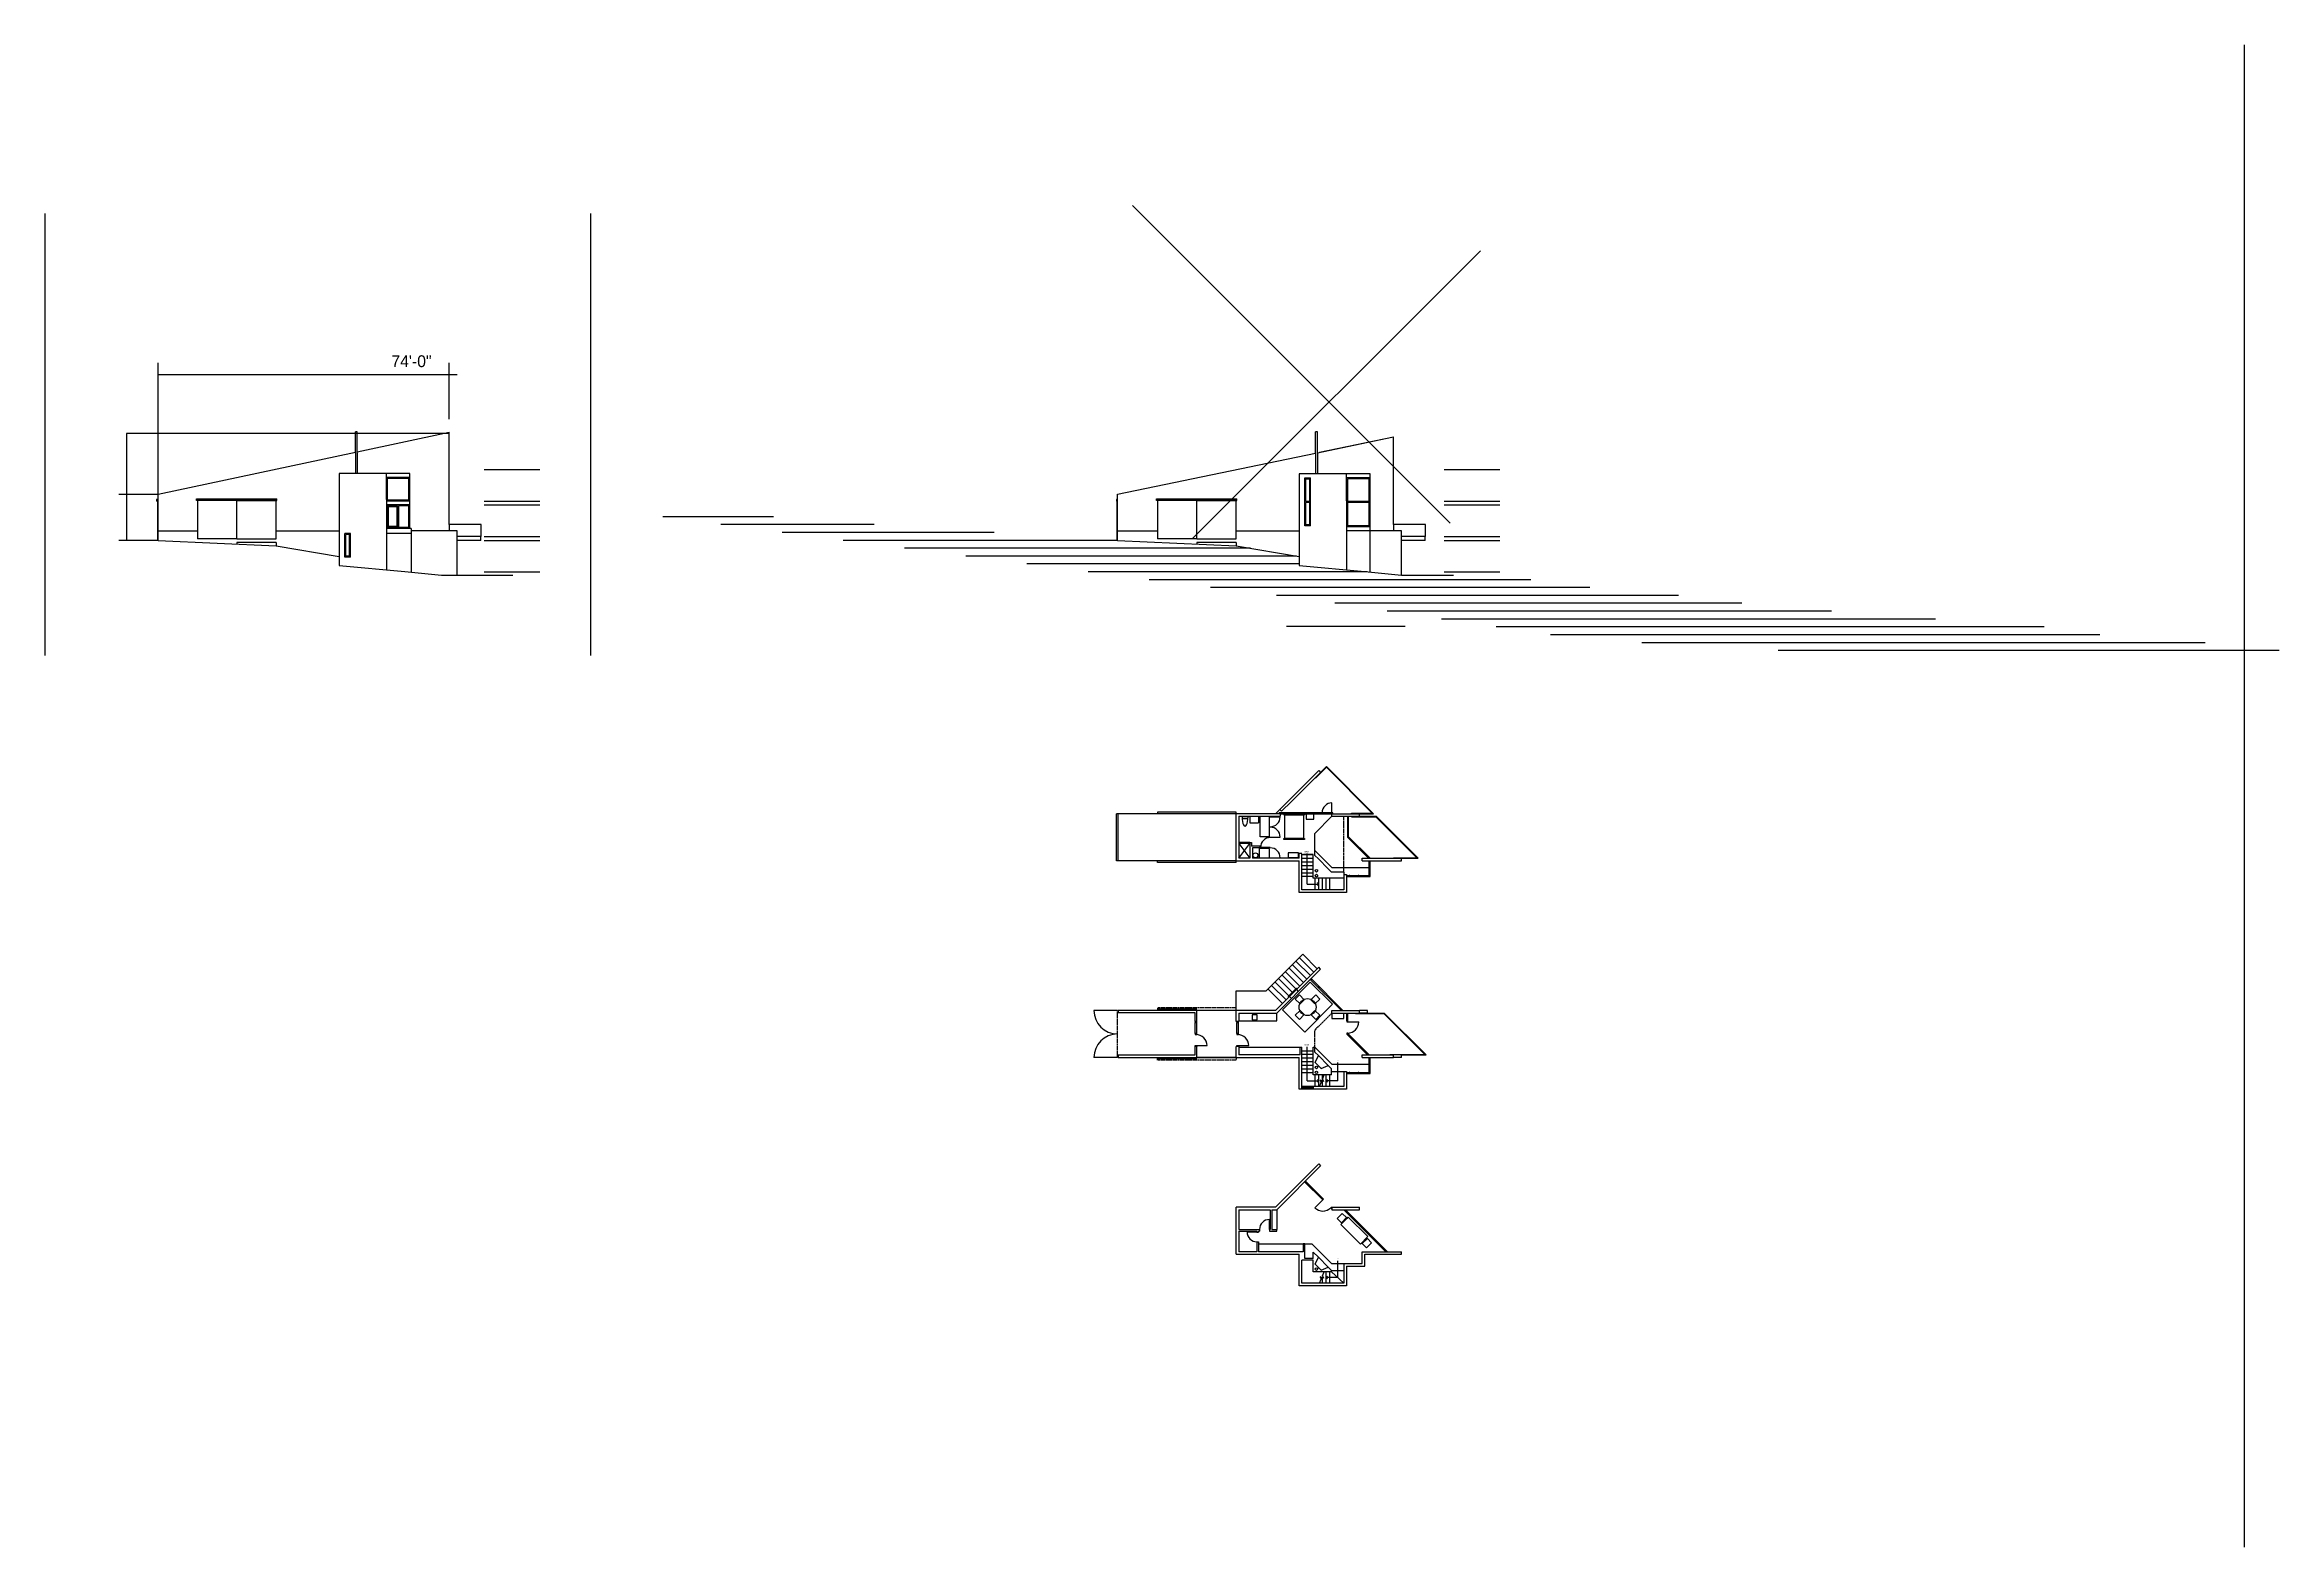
# Model space of a CAD drawing. Header units: inches. Extents: x -22610 to 5972, y 141 to 7454.
# Drawn here: x -14735 to -7920, y 710 to 5293 of the extents above; entities that cross this region are included whole.
import ezdxf

# ---------------------------------------------------------------- set-up
doc = ezdxf.new("R2010")
doc.units = ezdxf.units.IN
doc.header["$LTSCALE"] = 0.5
doc.header["$MEASUREMENT"] = 0
doc.linetypes.add('ACAD_ISO02W100', pattern=[15, 12, -3])
doc.layers.get('0').update_dxf_attribs({"color": 253})
for name, color, linetype in [('A-doors', 254, 'Continuous'), ('A-Elev-North', 7, 'Continuous'), ('A-Elev-South', 7, 'Continuous'), ('A-fixtures', 140, 'Continuous'), ('A-furniture', 33, 'Continuous'), ('A-glazing', 252, 'Continuous'), ('A-millwork', 252, 'Continuous'), ('A-roof', 253, 'Continuous'), ('A-soffit', 251, 'ACAD_ISO02W100'), ('A-stairs', 252, 'Continuous'), ('A-text', 254, 'Continuous'), ('A-walls', 7, 'Continuous'), ('construction', 160, 'Continuous')]:
    doc.layers.add(name, color=color, linetype=linetype)

msp = doc.modelspace()

# ---------------------------------------------------------------- linework, layer by layer
for p, q in [((-11101.5, 2347.7), (-11221.5, 2347.7)), ((-11221.5, 2203.7), (-11101.5, 2203.7)), ((-11101.5, 2203.7), (-11221.5, 2203.7))]:
    msp.add_line(p, q)
at = {"layer": 'A-doors'}
for p, q in [((-10809.5, 2950.7), (-10809.5, 2980.7)), ((-11028.1, 2843.7), (-11028.1, 2848.7)), ((-11463.5, 2347.7), (-11535.5, 2347.7)), ((-11221.5, 2351.7), (-11341.5, 2351.7)), ((-11227, 2314.2), (-11227, 2311.2)), ((-11222, 2314.2), (-11227, 2314.2)), ((-11227, 2277.2), (-11227, 2311.2)), ((-11227, 2311.2), (-11222, 2311.2)), ((-11227, 2277.2), (-11227, 2274.2)), ((-11222, 2277.2), (-11227, 2277.2)), ((-11227, 2274.2), (-11222, 2274.2)), ((-11222, 2311.2), (-11222, 2314.2)), ((-11222, 2277.2), (-11222, 2311.2)), ((-11222, 2274.2), (-11222, 2277.2)), ((-11100, 2314.2), (-11100, 2311.2)), ((-11095, 2314.2), (-11100, 2314.2)), ((-11100, 2311.2), (-11095, 2311.2)), ((-11100, 2277.2), (-11100, 2274.2)), ((-11095, 2277.2), (-11100, 2277.2)), ((-11100, 2274.2), (-11095, 2274.2)), ((-11095, 2311.2), (-11095, 2314.2)), ((-11095, 2274.2), (-11095, 2277.2)), ((-10764.6, 2315.7), (-10764.6, 2312.7)), ((-10761.6, 2315.7), (-10764.6, 2315.7)), ((-10764.6, 2312.7), (-10761.6, 2312.7)), ((-10764.6, 2278.7), (-10764.6, 2275.5)), ((-10761.6, 2278.7), (-10764.6, 2278.7)), ((-10761.6, 2312.7), (-10761.6, 2315.7)), ((-10761.6, 2312.7), (-10727.6, 2312.7)), ((-10761.6, 2276.8), (-10761.6, 2278.7)), ((-11463.5, 2203.7), (-11535.5, 2203.7)), ((-11221.5, 2199.7), (-11341.5, 2199.7)), ((-11227, 2237.2), (-11227, 2240.2)), ((-11227, 2240.2), (-11222, 2240.2)), ((-11222, 2237.2), (-11227, 2237.2)), ((-11224.5, 2240.2), (-11190.5, 2240.2)), ((-11222, 2240.2), (-11222, 2237.2)), ((-11100, 2237.2), (-11100, 2240.2)), ((-11100, 2240.2), (-11095, 2240.2)), ((-11095, 2237.2), (-11100, 2237.2)), ((-11097.5, 2240.2), (-11063.5, 2240.2)), ((-11095, 2240.2), (-11095, 2237.2)), ((-11000.5, 1679.7), (-11000.5, 1709.7)), ((-10837.4, 1769.5), (-10861.5, 1745.5)), ((-11038.5, 1671.7), (-11068.5, 1671.7))]:
    msp.add_line(p, q, dxfattribs=at)
for centre, radius, start, end in [((-10809.5, 2950.7), 30, 90, 180), ((-11463.5, 2347.7), 72, 180, 270), ((-11463.5, 2203.7), 72, 90, 180), ((-11224.5, 2240.2), 34, 0, 90), ((-11097.5, 2240.2), 34, 0, 90), ((-10761.6, 2312.7), 34, 270, 0), ((-11000.5, 1679.7), 30, 90, 180), ((-10837.4, 1769.6), 34, 225, 315), ((-11038.5, 1671.7), 30, 180, 270)]:
    msp.add_arc(centre, radius, start, end, dxfattribs=at)
at = {"layer": 'A-Elev-North'}
for p, q in [((-13781.9, 4051.3), (-13501.4, 4110.9)), ((-14389.4, 3922.2), (-13787.9, 4050))]:
    msp.add_line(p, q, dxfattribs=at)
at = {"layer": 'A-Elev-North', "color": 252}
for p, q in [((-13658.9, 3886.2, 783.1), (-13658.9, 3820.3, 17935.6)), ((-13655.9, 3886.2, 783.1), (-13655.9, 3820.3, 17935.6)), ((-13661.9, 3883.2, 1562.9), (-13661.9, 3823.3, 17155.8))]:
    msp.add_line(p, q, dxfattribs=at)
at = {"layer": 'A-Elev-North', "color": 253}
for p, q in [((-13617.4, 3817.3), (-13617.4, 3802.3)), ((-13617.4, 3802.3), (-13617.4, 3684))]:
    msp.add_line(p, q, dxfattribs=at)
at = {"layer": 'A-Elev-South', "color": 7}
for p, q in [((-8027.6, 5293.3), (-8027.6, 710)), ((-13781.9, 4112.1), (-13787.9, 4112.1)), ((-13787.9, 4047.3), (-13787.9, 4112.1)), ((-13781.9, 4048.6), (-13781.9, 4112.1)), ((-13501.4, 3829.3, -5147.6), (-13501.4, 4110.9, -5147.6)), ((-10860, 4047.3), (-10860, 4112.1)), ((-10854, 4112.1), (-10860, 4112.1)), ((-10854, 4048.6), (-10854, 4112.1)), ((-10854, 4048.6), (-10621.5, 4096.8)), ((-10847.5, 4049.9), (-10621.5, 4096.8)), ((-10621.5, 3829.3, -5147.6), (-10621.5, 4096.8, -5147.6)), ((-11463.5, 3922.2), (-10860, 4047.3)), ((-13404.4, 3829.3, 5147.6), (-13501.4, 3829.3, 5147.6)), ((-13404.4, 3793.3, 5147.6), (-13404.4, 3829.3, 5147.6)), ((-10524.5, 3829.3), (-10621.5, 3829.3)), ((-10524.5, 3793.3), (-10524.5, 3829.3)), ((-14389.4, 3781.2), (-14029.4, 3764.3)), ((-14029.4, 3764.3), (-13837.4, 3731.9, -6843)), ((-13477.4, 3675.3, 5147.6), (-13477.4, 3781.3, 5147.6)), ((-13405.4, 3781.3, 5147.6), (-13477.4, 3781.3, 5147.6)), ((-13405.4, 3781.3, 10295.1), (-13405.4, 3793.3, 5147.6)), ((-11463.5, 3781.3), (-11101.5, 3764.3)), ((-11101.5, 3764.3), (-10909.5, 3731.9, -6843)), ((-10597.5, 3675.3), (-10597.5, 3781.3)), ((-10525.5, 3781.3), (-10597.5, 3781.3)), ((-10525.5, 3781.3, 5147.6), (-10525.5, 3793.3)), ((-13837.4, 3704.9), (-13637.2, 3685.9, -7156.3)), ((-13637.2, 3685.9, -7156.3), (-13525.4, 3675.3)), ((-10909.5, 3704.9), (-10709.3, 3685.9, -7156.3)), ((-10709.3, 3685.9, -7156.3), (-10597.5, 3675.3)), ((-13525.4, 3675.3), (-13415.7, 3675.3)), ((-13415.7, 3675.3), (-13307.2, 3675.3)), ((-10597.5, 3675.3), (-10547.7, 3675.3)), ((-10547.7, 3675.3), (-10439.3, 3675.3)), ((-10586.6, 3518.6), (-10948.2, 3518.6)), ((-10849.8, 2479.4), (-10917.8, 2411.3)), ((-10844.1, 2473.7), (-10849.8, 2479.4))]:
    msp.add_line(p, q, dxfattribs=at)
at = {"layer": 'A-Elev-South'}
for p, q in [((-14735.4, 4777.9), (-14735.4, 3430.5)), ((-13071.1, 4777.9), (-13071.1, 3430.5)), ((-14389.4, 3781.3, 5147.6), (-14389.4, 3921.3, 5147.6)), ((-14149.4, 3903.2), (-14029.4, 3903.2)), ((-14149.4, 3786.3), (-14149.4, 3903.2)), ((-14029.4, 3786.3), (-14029.4, 3903.2)), ((-11463.5, 3786.3), (-11463.5, 3922.2)), ((-11463.5, 3781.3), (-11463.5, 3894.3)), ((-11221.5, 3786.3), (-11221.5, 3903.2)), ((-11221.5, 3903.2), (-11101.5, 3903.2)), ((-11101.5, 3786.3), (-11101.5, 3903.2)), ((-14149.4, 3786.3, -5147.6), (-14029.4, 3786.3, -5147.6)), ((-11221.5, 3786.3, -5147.6), (-11101.5, 3786.3, -5147.6))]:
    msp.add_line(p, q, dxfattribs=at)
at = {"layer": 'A-Elev-South', "color": 253}
for p, q in [((-13787.9, 4047.3), (-13787.9, 3985.3, -55275.7)), ((-13781.9, 4048.6), (-13781.9, 3985.3, -55196.8)), ((-10860, 4047.3), (-10860, 3984.3, -43884.4)), ((-10854, 4048.6), (-10854, 3984.3, -44041.9)), ((-13837.4, 3985.3), (-13837.4, 3704.9)), ((-13693.4, 3985.3), (-13837.4, 3985.3)), ((-13621.4, 3985.3), (-13693.4, 3985.3)), ((-13621.4, 3906.3, -31308.8), (-13621.4, 3985.3)), ((-10765.5, 3984.3), (-10909.5, 3984.3)), ((-10909.5, 3984.3), (-10909.5, 3704.9)), ((-10693.5, 3984.3), (-10765.5, 3984.3)), ((-10693.5, 3902.3), (-10693.5, 3984.3)), ((-14272.4, 3903.2), (-14272.4, 3908.2)), ((-14027.4, 3906.2), (-14272.4, 3906.2)), ((-14269.4, 3903.2), (-14272.4, 3903.2)), ((-14269.4, 3903.2), (-14269.4, 3786.3, -5147.6)), ((-14149.4, 3903.2), (-14269.4, 3903.2)), ((-14029.4, 3903.2), (-14027.4, 3903.2)), ((-14027.4, 3906.2), (-14027.4, 3908.2)), ((-14027.4, 3903.2), (-14027.4, 3906.2)), ((-13621.4, 3901.3), (-13693.4, 3901.3)), ((-13621.4, 3889.3), (-13693.4, 3889.3)), ((-13621.4, 3817.3, -18974), (-13621.4, 3906.3, -31308.8)), ((-11344.5, 3903.2), (-11344.5, 3908.2)), ((-11099.5, 3906.2), (-11344.5, 3906.2)), ((-11341.5, 3903.2), (-11344.5, 3903.2)), ((-11341.5, 3903.2), (-11341.5, 3786.3, -5147.6)), ((-11221.5, 3903.2), (-11341.5, 3903.2)), ((-11101.5, 3903.2), (-11099.5, 3903.2)), ((-11099.5, 3906.2), (-11099.5, 3908.2)), ((-11099.5, 3903.2), (-11099.5, 3906.2)), ((-10693.5, 3684.4), (-10693.5, 3902.3)), ((-13617.4, 3817.3, 18715.4), (-13693.4, 3817.3, 18715.4)), ((-13501.4, 3829.3), (-13501.4, 3810.3, -5147.6)), ((-10621.5, 3829.3, -5147.6), (-10621.5, 3810.3, -10295.1)), ((-14389.4, 3810.3, -5147.6), (-14269.4, 3810.3, -5147.6)), ((-14149.4, 3786.3), (-14269.4, 3786.3, -5147.6)), ((-14029.4, 3775.3), (-14149.4, 3775.3)), ((-14149.4, 3775.3), (-14149.4, 3769.9)), ((-14029.4, 3810.3, -5147.6), (-13837.4, 3810.3, -5147.6)), ((-14029.4, 3775.3), (-14029.4, 3764.3)), ((-13477.4, 3781.3, 5147.6), (-13477.4, 3810.3)), ((-13404.4, 3793.3, 5147.6), (-13477.4, 3793.3, 5147.6)), ((-11463.5, 3810.3, -5147.6), (-11341.5, 3810.3, -5147.6)), ((-11221.5, 3786.3), (-11341.5, 3786.3, -5147.6)), ((-11101.5, 3775.3), (-11221.5, 3775.3)), ((-11221.5, 3775.3), (-11221.5, 3769.9)), ((-11101.5, 3810.3, -5147.6), (-10909.5, 3810.3, -5147.6)), ((-11101.5, 3775.3), (-11101.5, 3764.3)), ((-10597.5, 3781.3), (-10597.5, 3810.3, -5147.6)), ((-10524.5, 3793.3), (-10597.5, 3793.3)), ((-11010.6, 2407.7), (-10898.7, 2519.5)), ((-10919.9, 2413.4), (-10962.4, 2455.8)), ((-10907.2, 2421.9), (-10951.8, 2466.5)), ((-10896.6, 2432.5), (-10941.2, 2477.1)), ((-10886, 2443.1), (-10930.6, 2487.7)), ((-10875.4, 2453.7), (-10919.9, 2498.3)), ((-10864.8, 2464.3), (-10909.3, 2508.9)), ((-10854.2, 2474.9), (-10898.7, 2519.5)), ((-11101.5, 2407.7), (-11010.6, 2407.7)), ((-11101.5, 2347.7), (-11101.5, 2407.7)), ((-10960.3, 2368.9), (-11004.8, 2413.4)), ((-10949.6, 2379.5), (-10994.2, 2424)), ((-10941.2, 2392.2), (-10983.6, 2434.6)), ((-10930.6, 2402.8), (-10973, 2445.2)), ((-10737.5, 2339.7), (-10737.5, 2338.2)), ((-10701.5, 2347.7), (-10725.5, 2347.7)), ((-10701.5, 2339.7), (-10725.5, 2339.7)), ((-10597.5, 2211.7), (-10621.5, 2211.7)), ((-10597.5, 2203.7), (-10621.5, 2203.7))]:
    msp.add_line(p, q, dxfattribs=at)
at = {"layer": 'A-Elev-South', "color": 252}
for p, q in [((-13693.4, 3906.3, -31308.8), (-13693.4, 3985.3)), ((-13621.4, 3973.3), (-13693.4, 3973.3)), ((-13690.4, 3970.3, 59791), (-13690.4, 3904.3, 1186.8)), ((-13624.4, 3970.3, 60978.9), (-13690.4, 3970.3, 60978.9)), ((-13624.4, 3904.3, 1186.8), (-13624.4, 3970.3, 59791)), ((-10892.5, 3825.3), (-10892.5, 3972.3)), ((-10892.5, 3972.3), (-10874.5, 3972.3)), ((-10889.5, 3969.3), (-10877.5, 3969.3)), ((-10889.5, 3900.3), (-10889.5, 3969.3)), ((-10877.5, 3900.3, -1429.9), (-10877.5, 3969.3)), ((-10874.5, 3825.3), (-10874.5, 3972.3)), ((-10765.5, 3902.3), (-10765.5, 3984.3)), ((-10693.5, 3972.3), (-10765.5, 3972.3)), ((-10762.5, 3969.3, 59791), (-10762.5, 3900.3, 32495.6)), ((-10696.5, 3969.3, 60978.9), (-10762.5, 3969.3, 60978.9)), ((-10696.5, 3900.3, 32495.6), (-10696.5, 3969.3, 59791)), ((-14389.4, 3906.3), (-14394.4, 3906.3)), ((-14394.4, 3906.3), (-14394.4, 3901.3)), ((-14391.4, 3901.3), (-14394.4, 3901.3)), ((-14391.4, 3901.3, 5147.6), (-14391.4, 3781.3)), ((-13693.4, 3906.3, -31308.8), (-13693.4, 3691.3)), ((-13624.4, 3904.3, -31308.8), (-13690.4, 3904.3, -31308.8)), ((-13690.4, 3886.2, 30), (-13690.4, 3820.3, -12593.4)), ((-13658.9, 3886.2, -31278.8), (-13690.4, 3886.2, -31278.8)), ((-13624.4, 3886.2, -31278.8), (-13655.9, 3886.2, -31278.8)), ((-13624.4, 3820.3, -12593.4), (-13624.4, 3886.2, 30)), ((-11466.5, 3906.3), (-11466.5, 3901.3)), ((-11463.5, 3906.3), (-11466.5, 3906.3)), ((-11463.5, 3901.3), (-11466.5, 3901.3)), ((-11465.5, 3901.3), (-11465.5, 3781.3, -5147.6)), ((-10877.5, 3900.3), (-10889.5, 3900.3)), ((-10889.5, 3828.3), (-10889.5, 3897.3)), ((-10877.5, 3897.3), (-10889.5, 3897.3)), ((-10877.5, 3828.3, -2922.1), (-10877.5, 3897.3, -1492.1)), ((-10765.5, 3902.3), (-10765.5, 3691.3)), ((-10696.5, 3900.3), (-10762.5, 3900.3)), ((-10696.5, 3897.3), (-10762.5, 3897.3)), ((-10762.5, 3897.3, 31308.8), (-10762.5, 3825.3, 2826.6)), ((-10696.5, 3825.3, 2826.6), (-10696.5, 3897.3, 31308.8)), ((-13658.9, 3820.3, -15442.7), (-13690.4, 3820.3, -15442.7)), ((-13661.9, 3883.2, -31278.8), (-13687.4, 3883.2, -31278.8)), ((-13687.4, 3883.2, -543.9), (-13687.4, 3823.3, -12019.5)), ((-13661.9, 3823.3, -15442.7), (-13687.4, 3823.3, -15442.7)), ((-13624.4, 3820.3, -15442.7), (-13655.9, 3820.3, -15442.7)), ((-10874.5, 3825.3), (-10892.5, 3825.3)), ((-10877.5, 3828.3), (-10889.5, 3828.3)), ((-10693.5, 3822.3), (-10765.5, 3822.3)), ((-10696.5, 3825.3), (-10762.5, 3825.3)), ((-13820.4, 3730.3, 18715.4), (-13820.4, 3802.3)), ((-13802.4, 3802.3, -606.2), (-13820.4, 3802.3, -606.2)), ((-13817.4, 3733.3, 18715.4), (-13817.4, 3799.3, -606.2)), ((-13805.4, 3799.3, -606.2), (-13817.4, 3799.3, -606.2)), ((-13805.4, 3733.3, 15793.3), (-13805.4, 3799.3, -2098.3)), ((-13802.4, 3730.3, 18715.4), (-13802.4, 3802.3)), ((-13617.4, 3802.3), (-13693.4, 3802.3)), ((-13477.4, 3810.3), (-13617.4, 3810.3)), ((-11463.5, 3781.3, -5147.6), (-12299.9, 3781.3, -5147.6)), ((-10597.5, 3810.3), (-10765.5, 3810.3)), ((-13802.4, 3730.3, 18715.4), (-13820.4, 3730.3, 18715.4)), ((-13805.4, 3733.3, 18715.4), (-13817.4, 3733.3, 18715.4)), ((-10202.8, 3661.3, -5147.6), (-11366.8, 3661.3, -5147.6)), ((-8968.6, 3541.3, -5147.6), (-10475.2, 3541.3, -5147.6))]:
    msp.add_line(p, q, dxfattribs=at)
at = {"layer": 'A-Elev-South', "color": 2, "ltscale": 0.1}
for p, q in [((-13395.5, 3997.3, -15442.7), (-13225, 3997.3, -15442.7)), ((-13395.5, 3997.3, -15442.7), (-13225, 3997.3, -15442.7)), ((-13395.5, 3997.3, -15442.7), (-13225, 3997.3, -15442.7)), ((-10467.6, 3997.3, -15442.7), (-10297.1, 3997.3, -15442.7)), ((-10467.6, 3997.3, -15442.7), (-10297.1, 3997.3, -15442.7)), ((-10467.6, 3997.3, -15442.7), (-10297.1, 3997.3, -15442.7)), ((-13395.5, 3901.3, -15442.7), (-13225, 3901.3, -15442.7)), ((-13395.5, 3889.3, -15442.7), (-13225, 3889.3, -15442.7)), ((-10467.6, 3901.3, -15442.7), (-10297.1, 3901.3, -15442.7)), ((-10467.6, 3889.3, -15442.7), (-10297.1, 3889.3, -15442.7)), ((-13395.5, 3793.3, -15442.7), (-13225, 3793.3, -15442.7)), ((-13395.5, 3781.3, -15442.7), (-13225, 3781.3, -15442.7)), ((-10467.6, 3793.3, -15442.7), (-10297.1, 3793.3, -15442.7)), ((-10467.6, 3781.3, -15442.7), (-10297.1, 3781.3, -15442.7)), ((-13395.5, 3685.3, -15442.7), (-13225, 3685.3, -15442.7)), ((-10467.6, 3685.3, -15442.7), (-10297.1, 3685.3, -15442.7))]:
    msp.add_line(p, q, dxfattribs=at)
at = {"layer": 'A-Elev-South', "color": 251}
for p, q in [((-14272.4, 3908.2), (-14027.4, 3908.2)), ((-11344.5, 3908.2), (-11099.5, 3908.2))]:
    msp.add_line(p, q, dxfattribs=at)
at = {"layer": 'A-Elev-South', "color": 126}
for p, q in [((-12512.9, 3853.3, -5147.6), (-12850.5, 3853.3, -5147.6)), ((-12205.9, 3829.3, -5147.6), (-12673.1, 3829.3, -5147.6)), ((-11839.3, 3805.3, -5147.6), (-12486.5, 3805.3, -5147.6)), ((-11057.8, 3757.3, -5147.6), (-12113.2, 3757.3, -5147.6)), ((-10917.8, 3733.3, -5147.6), (-11926.6, 3733.3, -5147.6)), ((-10909.5, 3709.3, -5147.6), (-11740, 3709.3, -5147.6)), ((-10702.3, 3685.3, -5147.6), (-11553.4, 3685.3, -5147.6)), ((-10023.3, 3637.3, -5147.6), (-11180.2, 3637.3, -5147.6)), ((-9752.7, 3613.3, -5147.6), (-10978.7, 3613.3, -5147.6)), ((-9559.5, 3589.3, -5147.6), (-10801, 3589.3, -5147.6)), ((-9286.4, 3565.3, -5147.6), (-10641.2, 3565.3, -5147.6)), ((-8637.8, 3517.3, -5147.6), (-10309.1, 3517.3, -5147.6)), ((-8467.9, 3493.3, -5147.6), (-10143.1, 3493.3, -5147.6)), ((-8146.8, 3469.3, -5147.6), (-9864, 3469.3, -5147.6)), ((-7920.3, 3445.3, -5147.6), (-9448.4, 3445.3, -5147.6))]:
    msp.add_line(p, q, dxfattribs=at)
at = {"layer": 'A-fixtures'}
for p, q in [((-11065.5, 2937.7), (-11083.5, 2937.7)), ((-11065.5, 2937.7), (-11083.5, 2937.7)), ((-11083.3, 2932.7), (-11065.6, 2932.7)), ((-11059.5, 2859.7), (-11093.5, 2859.7)), ((-11093.5, 2811.7), (-11059.5, 2856.7)), ((-11093.5, 2856.7), (-11059.5, 2811.7)), ((-11059.5, 2856.7), (-11093.5, 2856.7)), ((-11083.5, 2856.7), (-11083.5, 2859.7))]:
    msp.add_line(p, q, dxfattribs=at)
msp.add_lwpolyline([(-11000.3, 2813.3), (-11000.3, 2841.3), (-11031.3, 2841.3), (-11031.3, 2813.3), (-11000.3, 2813.3)], dxfattribs=at)
msp.add_circle((-11043, 2820.7), 7.5, dxfattribs=at)
msp.add_ellipse((-11074.5, 2937.7), major_axis=(0, 28), ratio=0.321429, start_param=1.570796, end_param=4.712389, dxfattribs=at)
at = {"layer": 'A-furniture'}
for points in [[(-10893.6, 2946.7), (-10956.6, 2946.7), (-10956.6, 2943.7), (-10893.6, 2943.7), (-10893.6, 2946.7), (-10893.6, 2943.7), (-10896.6, 2943.7), (-10896.6, 2871.7), (-10893.6, 2871.7), (-10893.6, 2871.7), (-10893.6, 2868.7), (-10956.6, 2868.7), (-10956.6, 2871.7), (-10953.6, 2871.7), (-10896.6, 2871.7), (-10953.6, 2871.7), (-10953.6, 2943.7)], [(-10864.6, 2946.4), (-10888.6, 2946.4), (-10888.6, 2931.4), (-10864.6, 2931.4), (-10864.6, 2946.4)], [(-10911.5, 2813.7), (-10911.5, 2828.7), (-10943.5, 2828.7), (-10943.5, 2813.7), (-10911.5, 2813.7)], [(-10906.6, 2367.6), (-10921.4, 2382.4), (-10908.7, 2395.1), (-10893.9, 2380.3), (-10906.6, 2367.6)], [(-10874.1, 2380.3), (-10859.2, 2395.1), (-10846.5, 2382.4), (-10861.3, 2367.6), (-10874.1, 2380.3)], [(-10906.6, 2347.8), (-10921.4, 2332.9), (-10908.7, 2320.2), (-10893.9, 2335), (-10906.6, 2347.8)], [(-10874.1, 2335), (-10859.2, 2320.2), (-10846.5, 2332.9), (-10861.3, 2347.8), (-10874.1, 2335)], [(-10773.5, 2323.2), (-10773.5, 2338.2), (-10809.5, 2338.2), (-10809.5, 2323.2), (-10773.5, 2323.2)], [(-10778, 1728.3), (-10793.5, 1712.7), (-10780.8, 1700), (-10765.2, 1715.5), (-10778, 1728.3), (-10765.2, 1715.5), (-10763.1, 1713.4), (-10759.6, 1717), (-10782.2, 1694.3), (-10722.8, 1634.9), (-10700.2, 1657.6), (-10759.6, 1717), (-10700.2, 1657.6), (-10703.7, 1654), (-10701.6, 1651.9), (-10717.1, 1636.3), (-10704.4, 1623.6), (-10688.9, 1639.2), (-10701.6, 1651.9)]]:
    msp.add_lwpolyline(points, dxfattribs=at)
msp.add_lwpolyline([(-10807.6, 2366.2), (-10875.5, 2434), (-10960.3, 2349.2), (-10892.4, 2281.3)], close=True, dxfattribs=at)
msp.add_circle((-10884, 2357.7), 26, dxfattribs=at)
at = {"layer": 'A-glazing'}
for p, q in [((-10806.5, 2950.7), (-10970.5, 2950.7)), ((-10970.5, 2947.7), (-10970.5, 2950.7)), ((-10967.5, 2947.7), (-10967.5, 2950.7)), ((-10937.5, 2947.7), (-10937.5, 2950.7)), ((-10935.5, 2947.7), (-10935.5, 2950.7)), ((-10905.5, 2947.7), (-10905.5, 2950.7)), ((-10903.5, 2947.7), (-10903.5, 2950.7)), ((-10873.5, 2947.7), (-10873.5, 2950.7)), ((-10871.5, 2947.8), (-10871.5, 2950.8)), ((-10841.5, 2947.7), (-10841.5, 2950.7)), ((-10839.5, 2947.7), (-10839.5, 2950.7)), ((-10809.5, 2947.7), (-10809.5, 2950.7)), ((-10809.5, 2949.7), (-10809.5, 2950.7)), ((-10806.5, 2947.7), (-10806.5, 2950.7)), ((-10761.6, 2878.7), (-10761.6, 2939.7)), ((-10761.6, 2936.7), (-10758.6, 2936.7)), ((-10758.6, 2878.7), (-10758.6, 2939.7)), ((-10761.6, 2878.7), (-10758.6, 2878.7)), ((-10761.6, 2875.5), (-10761.6, 2878.7)), ((-10761.6, 2875.5), (-10697.7, 2811.7)), ((-10759.4, 2873.4), (-10757.3, 2875.5)), ((-10758.6, 2876.8), (-10758.6, 2878.7)), ((-10758.6, 2876.8), (-10693.5, 2811.7)), ((-10866.5, 2822.7), (-10896.5, 2822.7)), ((-10699.1, 2813.1), (-10697, 2815.2)), ((-10696.5, 2758.7), (-10696.5, 2803.7)), ((-10693.5, 2800.7), (-10696.5, 2800.7)), ((-10693.5, 2758.7), (-10693.5, 2803.7)), ((-10765.5, 2758.7), (-10696.5, 2758.7)), ((-10765.5, 2755.7), (-10693.5, 2755.7)), ((-10762.5, 2755.7), (-10762.5, 2758.7)), ((-10755.5, 2758.7), (-10757.5, 2758.7)), ((-10757.5, 2755.7), (-10755.5, 2755.7)), ((-10730.5, 2758.7), (-10728.5, 2758.7)), ((-10730.5, 2758.7), (-10730.5, 2755.7)), ((-10727.5, 2758.7), (-10729.5, 2758.7)), ((-10728.5, 2755.7), (-10728.5, 2758.7)), ((-10693.5, 2774.7), (-10696.5, 2774.7)), ((-10693.5, 2772.7), (-10696.5, 2772.7)), ((-10696.5, 2758.7), (-10696.5, 2755.7)), ((-10693.5, 2758.7), (-10696.5, 2758.7)), ((-10693.5, 2755.7), (-10693.5, 2758.7)), ((-10941.2, 2392.2), (-10939, 2390.1)), ((-10917.8, 2411.3), (-10939, 2390.1)), ((-10912.2, 2405.6), (-10933.4, 2384.4)), ((-10922.8, 2416.2), (-10920.7, 2414.1)), ((-10920, 2413.4), (-10917.8, 2411.3)), ((-10875.5, 2442.3), (-10780.8, 2347.7)), ((-10871.9, 2443), (-10874.1, 2440.9)), ((-10873.4, 2444.5), (-10776.6, 2347.7)), ((-10849.6, 2420.7), (-10851.7, 2418.6)), ((-10847.5, 2418.6), (-10849.6, 2416.5)), ((-10764.6, 2315.7), (-10764.6, 2339.7)), ((-10761.6, 2315.7), (-10761.6, 2338.2)), ((-11100, 2277.2), (-11100, 2311.2)), ((-11095, 2277.2), (-11095, 2311.2)), ((-10764.6, 2275.5), (-10700.7, 2211.7)), ((-10762.4, 2273.4), (-10760.3, 2275.5)), ((-10761.6, 2276.8), (-10696.5, 2211.7)), ((-10700.7, 2211.7), (-10698.6, 2213.8)), ((-10696.5, 2158.7), (-10696.5, 2203.7)), ((-10693.5, 2200.7), (-10696.5, 2200.7)), ((-10693.5, 2158.7), (-10693.5, 2203.7)), ((-10901.5, 2113.2), (-10865.5, 2113.2)), ((-10899.5, 2113.2), (-10899.5, 2110.2)), ((-10867.5, 2113.2), (-10867.5, 2110.2)), ((-10765.5, 2158.7), (-10696.5, 2158.7)), ((-10765.5, 2155.7), (-10693.5, 2155.7)), ((-10762.5, 2155.7), (-10762.5, 2158.7)), ((-10755.5, 2158.7), (-10757.5, 2158.7)), ((-10757.5, 2155.7), (-10755.5, 2155.7)), ((-10730.5, 2158.7), (-10730.5, 2155.7)), ((-10730.5, 2158.7), (-10728.5, 2158.7)), ((-10727.5, 2158.7), (-10729.5, 2158.7)), ((-10728.5, 2155.7), (-10728.5, 2158.7)), ((-10693.5, 2174.7), (-10696.5, 2174.7)), ((-10693.5, 2172.7), (-10696.5, 2172.7)), ((-10696.5, 2158.7), (-10696.5, 2155.7)), ((-10693.5, 2158.7), (-10696.5, 2158.7)), ((-10693.5, 2155.7), (-10693.5, 2158.7)), ((-10901.5, 2110.2), (-10865.5, 2110.2)), ((-10892.9, 1825), (-10890.7, 1827.1)), ((-10837.5, 1769.5), (-10892.9, 1824.9)), ((-10891.4, 1823.5), (-10889.3, 1825.7)), ((-10836.7, 1773), (-10890.7, 1827.1)), ((-10889.3, 1825.7), (-10890.7, 1827.1)), ((-10865.9, 1797.9), (-10863.7, 1800.1)), ((-10864.5, 1796.5), (-10862.3, 1798.7)), ((-10838.8, 1771), (-10836.7, 1773.1)), ((-10835.3, 1771.7), (-10836.7, 1773.1)), ((-10837.4, 1769.6), (-10835.3, 1771.7)), ((-10813.3, 1745.5), (-10811.2, 1747.7)), ((-10813.3, 1745.5), (-10809.5, 1741.7)), ((-10811.9, 1744.1), (-10809.8, 1746.3)), ((-10811.2, 1747.7), (-10809.5, 1747.7)), ((-10809.8, 1746.3), (-10811.2, 1747.7)), ((-10772.8, 1739.7), (-10644.8, 1611.7)), ((-10767.1, 1738.3), (-10769.3, 1736.1)), ((-10768.6, 1739.7), (-10640.6, 1611.7)), ((-10646.2, 1613.1), (-10644.1, 1615.2))]:
    msp.add_line(p, q, dxfattribs=at)
at = {"layer": 'A-glazing', "color": 253}
for p, q in [((-10917.8, 2415.5), (-10943.3, 2390.1)), ((-10943.3, 2390.1), (-10941.2, 2388)), ((-10917.8, 2415.5), (-10915.7, 2413.4))]:
    msp.add_line(p, q, dxfattribs=at)
at = {"layer": 'A-millwork'}
for p, q in [((-10860, 3055.7), (-10826.4, 3089.2)), ((-10826.4, 3089.2), (-10686.4, 2949.2)), ((-10860, 3055.7), (-10861.1, 3056.7)), ((-11059.5, 2939.7), (-11059.5, 2919.7)), ((-11033.1, 2939.7), (-11033.1, 2919.7)), ((-11028.8, 2876.7), (-11028.8, 2939.7)), ((-11000.8, 2939.7), (-11000.8, 2876.7)), ((-10997.5, 2937.9), (-10967.5, 2937.9)), ((-10967.5, 2947.7), (-10809.5, 2947.7)), ((-10758.6, 2939.7), (-10758.6, 2938.2)), ((-10749.5, 2947.7), (-10749.5, 2949.2)), ((-10749.5, 2949.2), (-10686.4, 2949.2)), ((-10749.5, 2938.2), (-10749.5, 2939.7)), ((-10725.5, 2939.7), (-10674.7, 2939.7)), ((-10674.7, 2939.7), (-10546.7, 2811.7)), ((-11059.5, 2919.7), (-11033.1, 2919.7)), ((-11002.3, 2876.7), (-11028.8, 2876.7)), ((-11002.3, 2876.7), (-11000.8, 2876.7)), ((-10997.5, 2876.4), (-10967.5, 2876.4)), ((-10997.5, 2844.9), (-11027.5, 2844.9)), ((-10997.5, 2813.4), (-10967.5, 2813.4)), ((-10621.5, 2811.7), (-10621.5, 2813.2)), ((-10597.5, 2811.7), (-10546.7, 2811.7)), ((-11038.1, 2333.7), (-11053.1, 2333.7)), ((-11053.1, 2333.7), (-11053.1, 2318.7)), ((-11053.1, 2318.7), (-11038.1, 2318.7)), ((-11038.1, 2318.7), (-11038.1, 2333.7)), ((-10978.1, 2315.7), (-10978.1, 2339.7)), ((-10761.5, 2338.2), (-10761.5, 2339.7)), ((-10761.5, 2338.2), (-10761.5, 2339.7)), ((-10737.5, 2338.2), (-10651.4, 2338.2)), ((-10725.5, 2339.7), (-10650.7, 2339.7)), ((-10651.4, 2338.2), (-10526.4, 2213.2)), ((-10650.7, 2339.7), (-10522.7, 2211.7)), ((-11093.5, 2315.7), (-10978.1, 2315.7)), ((-11093.5, 2235.7), (-10906.5, 2235.7)), ((-10633.5, 2211.7), (-10633.5, 2213.2)), ((-10633.5, 2213.2), (-10526.4, 2213.2)), ((-10597.5, 2211.7), (-10522.7, 2211.7)), ((-10978.1, 1739.7), (-10978.1, 1679.7)), ((-11033.5, 1635.7), (-10897, 1635.7))]:
    msp.add_line(p, q, dxfattribs=at)
at = {"layer": 'A-millwork', "color": 254}
for p, q in [((-10844.1, 3073.7), (-10826.4, 3091.4)), ((-10826.4, 3091.4), (-10682.7, 2947.7))]:
    msp.add_line(p, q, dxfattribs=at)
at = {"layer": 'A-millwork', "color": 251}
for p, q in [((-10749.5, 2938.2), (-10675.4, 2938.2)), ((-10675.4, 2938.2), (-10550.4, 2813.2)), ((-10621.5, 2813.2), (-10550.4, 2813.2))]:
    msp.add_line(p, q, dxfattribs=at)
at = {"layer": 'A-millwork', "color": 253}
msp.add_line((-10725.5, 2947.7), (-10682.7, 2947.7), dxfattribs=at)
at = {"layer": 'A-millwork'}
for centre, start, end in [((-10997.5, 2937.9), 270, 0), ((-10997.5, 2844.9), 90, 180), ((-10997.5, 2876.4), 0, 90), ((-10997.5, 2813.4), 0, 90)]:
    msp.add_arc(centre, 30, start, end, dxfattribs=at)
at = {"layer": 'A-roof'}
for p, q in [((-11466.5, 2803.7), (-11466.5, 2947.7)), ((-11461.5, 2947.7), (-11466.5, 2947.7)), ((-11101.5, 2947.7), (-11461.5, 2947.7)), ((-11461.5, 2803.7), (-11461.5, 2947.7)), ((-11101.5, 2952.7), (-11341.5, 2952.7)), ((-11341.5, 2952.7), (-11341.5, 2947.7)), ((-11101.5, 2947.7), (-11101.5, 2952.7)), ((-11461.5, 2803.7), (-11466.5, 2803.7)), ((-11101.5, 2803.7), (-11461.5, 2803.7)), ((-11341.5, 2798.7), (-11341.5, 2803.7)), ((-11101.5, 2798.7), (-11341.5, 2798.7)), ((-11101.5, 2798.7), (-11101.5, 2803.7))]:
    msp.add_line(p, q, dxfattribs=at)
at = {"layer": 'A-soffit', "linetype": 'ACAD_ISO02W100'}
msp.add_line((-10773.5, 2769.2), (-10773.5, 2939.7), dxfattribs=at)
at = {"layer": 'A-soffit'}
for p, q in [((-11463.5, 2203.7), (-11463.5, 2347.7)), ((-11101.5, 2355.7), (-11341.5, 2355.7)), ((-11341.5, 2355.7), (-11341.5, 2347.7)), ((-11101.5, 2347.7), (-11101.5, 2355.7)), ((-10809.5, 2339.7), (-10861.5, 2287.7)), ((-10861.5, 2235.7), (-10861.5, 2287.7)), ((-11341.5, 2195.7), (-11341.5, 2203.7)), ((-11101.5, 2195.7), (-11341.5, 2195.7)), ((-11101.5, 2203.7), (-11101.5, 2195.7))]:
    msp.add_line(p, q, dxfattribs=at)
at = {"layer": 'A-stairs'}
for p, q in [((-10901.5, 2822.7), (-10866.5, 2822.7)), ((-10901.5, 2811.7), (-10866.5, 2811.7)), ((-10901.5, 2800.7), (-10866.5, 2800.7)), ((-10861.5, 2835.7), (-10809.5, 2783.7)), ((-10901.5, 2789.7), (-10866.5, 2789.7)), ((-10901.5, 2778.7), (-10866.5, 2778.7)), ((-10901.5, 2767.7), (-10866.5, 2767.7)), ((-10901.5, 2756.7), (-10866.5, 2756.7)), ((-10860.5, 2715.7), (-10860.5, 2750.7)), ((-10849.5, 2715.7), (-10849.5, 2750.7)), ((-10838.5, 2715.7), (-10838.5, 2750.7)), ((-10827.5, 2715.7), (-10827.5, 2750.7)), ((-10816.5, 2715.7), (-10816.5, 2750.7)), ((-10809.5, 2783.7), (-10696.5, 2783.7)), ((-10901.5, 2224.7), (-10866.5, 2224.7)), ((-10901.5, 2213.7), (-10866.5, 2213.7)), ((-10901.5, 2202.7), (-10866.5, 2202.7)), ((-10901.5, 2191.7), (-10866.5, 2191.7)), ((-10861.5, 2235.7), (-10809.5, 2183.7)), ((-10809.5, 2183.7), (-10696.5, 2183.7)), ((-10901.5, 2180.7), (-10866.5, 2180.7)), ((-10901.5, 2169.7), (-10866.5, 2169.7)), ((-10901.5, 2158.7), (-10866.5, 2158.7)), ((-10860.5, 2115.7), (-10860.5, 2150.7)), ((-10849.5, 2115.7), (-10849.5, 2150.7)), ((-10848, 2115.7), (-10842.9, 2128.1)), ((-10845.8, 2135.3), (-10842.9, 2128.1)), ((-10835.7, 2131.1), (-10845.8, 2135.3)), ((-10838.6, 2138.3), (-10833.5, 2150.7)), ((-10838.6, 2138.3), (-10835.7, 2131.1)), ((-10838.5, 2115.7), (-10838.5, 2150.7)), ((-10827.5, 2115.7), (-10827.5, 2150.7)), ((-10816.5, 2115.7), (-10816.5, 2150.7)), ((-10810.5, 2161.7), (-10773.5, 2161.7)), ((-10892, 1635.7), (-10870.5, 1635.7)), ((-10810.5, 1575.7), (-10870.5, 1635.7)), ((-10810.5, 1575.7), (-10773.5, 1575.7)), ((-10848, 1515.7), (-10842.9, 1528.1)), ((-10845.8, 1535.3), (-10842.9, 1528.1)), ((-10835.7, 1531.1), (-10845.8, 1535.3)), ((-10838.6, 1538.3), (-10833.5, 1550.7)), ((-10838.6, 1538.3), (-10835.7, 1531.1)), ((-10838.5, 1515.7), (-10838.5, 1532.2)), ((-10827.5, 1515.7), (-10827.5, 1550.7)), ((-10816.5, 1515.7), (-10816.5, 1550.7)), ((-10810.5, 1554.2), (-10773.5, 1554.2))]:
    msp.add_line(p, q, dxfattribs=at)
at = {"layer": 'A-text'}
for p, q in [((-10885, 2733.2), (-10885, 2825.8)), ((-10885, 2733.2), (-10849.5, 2733.2)), ((-10849.5, 2733.2), (-10853.7, 2737.4)), ((-10849.5, 2733.2), (-10853.7, 2728.9)), ((-10885, 2133.2), (-10885, 2236.8)), ((-10792, 2133.2), (-10792, 2188.9)), ((-10885, 2133.2), (-10849.5, 2133.2)), ((-10849.5, 2133.2), (-10853.7, 2137.4)), ((-10849.5, 2133.2), (-10853.7, 2128.9)), ((-10827.5, 2133.2), (-10823.3, 2137.4)), ((-10827.5, 2133.2), (-10823.3, 2128.9)), ((-10792, 2133.2), (-10827.5, 2133.2)), ((-10792, 1533.2), (-10792, 1583.9)), ((-10827.5, 1533.2), (-10823.3, 1537.4)), ((-10827.5, 1533.2), (-10823.3, 1528.9)), ((-10792, 1533.2), (-10827.5, 1533.2)), ((-10773.5, 1515.7), (-10810.5, 1550.7))]:
    msp.add_line(p, q, dxfattribs=at)
at = {"layer": 'A-walls'}
for p, q in [((-10939, 2990.1), (-10849.8, 3079.4)), ((-10844.1, 3073.7), (-10933.4, 2984.4)), ((-10849.8, 3079.4), (-10844.1, 3073.7)), ((-10967.5, 2947.7), (-11101.5, 2947.7)), ((-11101.5, 2803.7), (-11101.5, 2947.7)), ((-11093.5, 2939.7), (-10967.5, 2939.7)), ((-11093.5, 2939.7), (-11093.5, 2811.7)), ((-10981.5, 2947.7), (-10939, 2990.1)), ((-10968.5, 2960.6), (-10962.9, 2954.9)), ((-10967.5, 2947.7), (-10967.5, 2939.7)), ((-10933.4, 2984.4), (-10962.9, 2954.9)), ((-10861.5, 2887.7), (-10809.5, 2939.7)), ((-10809.5, 2947.7), (-10725.5, 2947.7)), ((-10809.5, 2939.7), (-10809.5, 2947.7)), ((-10809.5, 2939.7), (-10725.5, 2939.7)), ((-10725.5, 2939.7), (-10725.5, 2947.7)), ((-10861.5, 2820.1), (-10861.5, 2887.7)), ((-11101.5, 2803.7), (-10909.5, 2803.7)), ((-11059.5, 2811.7), (-11093.5, 2811.7)), ((-11059.5, 2859.7), (-11054.5, 2859.7)), ((-11059.5, 2859.7), (-11059.5, 2811.7)), ((-11054.5, 2859.7), (-11054.5, 2848.7)), ((-11028.1, 2848.7), (-11054.5, 2848.7)), ((-11028.1, 2843.7), (-11051.5, 2843.7)), ((-11051.5, 2843.7), (-11051.5, 2811.7)), ((-10909.5, 2811.7), (-11051.5, 2811.7)), ((-10909.5, 2811.7), (-10909.5, 2826.7)), ((-10901.5, 2826.7), (-10909.5, 2826.7)), ((-10909.5, 2707.7), (-10909.5, 2803.7)), ((-10901.5, 2715.7), (-10901.5, 2826.7)), ((-10866.5, 2750.7), (-10866.5, 2822.7)), ((-10861.5, 2820.1), (-10851, 2809.6)), ((-10821, 2779.7), (-10851, 2809.6)), ((-10717.3, 2811.7), (-10597.5, 2811.7)), ((-10717.3, 2803.7), (-10717.3, 2811.7)), ((-10717.3, 2803.7), (-10597.5, 2803.7)), ((-10597.5, 2803.7), (-10597.5, 2811.7)), ((-10773.5, 2750.7), (-10866.5, 2750.7)), ((-10821, 2779.7), (-10810.5, 2769.2)), ((-10773.5, 2769.2), (-10810.5, 2769.2)), ((-10773.5, 2769.2), (-10773.5, 2715.7)), ((-10773.5, 2761.7), (-10765.5, 2761.7)), ((-10765.5, 2761.7), (-10765.5, 2707.7)), ((-10765.5, 2707.7), (-10909.5, 2707.7)), ((-10773.5, 2715.7), (-10901.5, 2715.7)), ((-10844.1, 2473.7), (-10912.2, 2405.6)), ((-10970.1, 2359), (-10939, 2390.1)), ((-10939, 2390.1), (-10933.4, 2384.4)), ((-10917.8, 2411.3), (-10912.2, 2405.6)), ((-11221.5, 2347.7), (-11461.5, 2347.7)), ((-11461.5, 2347.7), (-11461.5, 2341.7)), ((-11461.5, 2341.7), (-11227.5, 2341.7)), ((-11227.5, 2341.7), (-11227.5, 2314.2)), ((-11221.5, 2314.2), (-11221.5, 2347.7)), ((-10981.5, 2347.7), (-11101.5, 2347.7)), ((-11101.5, 2314.2), (-11101.5, 2347.7)), ((-11093.5, 2339.7), (-10978.1, 2339.7)), ((-11093.5, 2339.7), (-11093.5, 2314.2)), ((-10981.5, 2347.7), (-10970.1, 2359)), ((-10933.4, 2384.4), (-10978.1, 2339.7)), ((-10809.5, 2339.7), (-10809.5, 2347.7)), ((-10809.5, 2347.7), (-10725.5, 2347.7)), ((-10809.5, 2339.7), (-10725.5, 2339.7)), ((-10725.5, 2339.7), (-10725.5, 2347.7)), ((-11221.5, 2314.2), (-11227.5, 2314.2)), ((-11093.5, 2314.2), (-11101.5, 2314.2)), ((-11227.5, 2210.7), (-11461.5, 2210.7)), ((-11461.5, 2203.7), (-11461.5, 2210.7)), ((-11461.5, 2210.7), (-11461.5, 2203.7)), ((-11461.5, 2203.7), (-11221.5, 2203.7)), ((-11221.5, 2237.2), (-11227.5, 2237.2)), ((-11227.5, 2237.2), (-11227.5, 2210.7)), ((-11221.5, 2203.7), (-11221.5, 2237.2)), ((-11093.5, 2237.2), (-11101.5, 2237.2)), ((-11101.5, 2203.7), (-11101.5, 2237.2)), ((-11101.5, 2203.7), (-10909.5, 2203.7)), ((-11093.5, 2237.2), (-11093.5, 2211.7)), ((-10906.5, 2211.7), (-11093.5, 2211.7)), ((-10909.5, 2107.7), (-10909.5, 2203.7)), ((-10906.5, 2235.7), (-10901.5, 2235.7)), ((-10906.5, 2211.7), (-10906.5, 2235.7)), ((-10901.5, 2107.7), (-10901.5, 2235.7)), ((-10866.5, 2150.7), (-10866.5, 2235.7)), ((-10866.5, 2235.7), (-10861.5, 2235.7)), ((-10861.5, 2220.1), (-10861.5, 2235.7)), ((-10861.5, 2220.1), (-10851, 2209.6)), ((-10860.7, 2188.8), (-10851, 2209.6)), ((-10860.7, 2188.8), (-10842, 2170.1)), ((-10821, 2179.7), (-10851, 2209.6)), ((-10717.3, 2211.7), (-10621.5, 2211.7)), ((-10717.3, 2203.7), (-10717.3, 2211.7)), ((-10717.3, 2203.7), (-10621.5, 2203.7)), ((-10621.5, 2203.7), (-10621.5, 2211.7)), ((-10810.5, 2150.7), (-10866.5, 2150.7)), ((-10773.5, 2115.7), (-10865.5, 2115.7)), ((-10865.5, 2107.7), (-10865.5, 2115.7)), ((-10842, 2170.1), (-10821.2, 2179.8)), ((-10821, 2179.7), (-10810.5, 2169.2)), ((-10810.5, 2150.7), (-10810.5, 2169.2)), ((-10773.5, 2161.7), (-10773.5, 2115.7)), ((-10773.5, 2161.7), (-10765.5, 2161.7)), ((-10765.5, 2161.7), (-10765.5, 2107.7)), ((-10901.5, 2107.7), (-10909.5, 2107.7)), ((-10765.5, 2107.7), (-10865.5, 2107.7)), ((-10981.5, 1747.7), (-10849.8, 1879.4)), ((-10844.1, 1873.7), (-10978.1, 1739.7)), ((-10849.8, 1879.4), (-10844.1, 1873.7)), ((-11101.5, 1603.7), (-11101.5, 1747.7)), ((-10981.5, 1747.7), (-11101.5, 1747.7)), ((-11093.5, 1739.7), (-10997.5, 1739.7)), ((-11093.5, 1739.7), (-11093.5, 1679.7)), ((-10997.5, 1739.7), (-10997.5, 1679.7)), ((-10992.5, 1739.7), (-10978.1, 1739.7)), ((-10992.5, 1739.7), (-10992.5, 1679.7)), ((-10809.5, 1747.7), (-10725.5, 1747.7)), ((-10809.5, 1747.7), (-10809.5, 1739.8)), ((-10809.5, 1739.7), (-10725.5, 1739.7)), ((-10725.5, 1739.7), (-10725.5, 1747.7)), ((-11093.5, 1679.7), (-11030.5, 1679.7)), ((-11093.5, 1674.7), (-11093.5, 1611.7)), ((-11093.5, 1674.7), (-11038.5, 1674.7)), ((-11038.5, 1674.7), (-11038.5, 1671.7)), ((-11038.5, 1671.7), (-11033.5, 1671.7)), ((-11038.5, 1641.7), (-11038.5, 1611.7)), ((-11038.5, 1641.7), (-11033.5, 1641.7)), ((-11033.5, 1674.7), (-11033.5, 1671.7)), ((-11033.5, 1674.7), (-11030.5, 1674.7)), ((-11033.5, 1674.7), (-11030.5, 1674.7)), ((-11033.5, 1641.7), (-11033.5, 1611.7)), ((-11030.5, 1679.7), (-11030.5, 1674.7)), ((-11000.5, 1679.7), (-11000.5, 1674.7)), ((-11000.5, 1679.7), (-10997.5, 1679.7)), ((-11000.5, 1679.7), (-10997.5, 1679.7)), ((-11000.5, 1674.7), (-10978.1, 1674.7)), ((-10992.5, 1679.7), (-10978.1, 1679.7)), ((-10978.1, 1674.7), (-10978.1, 1679.7)), ((-10897, 1635.7), (-10897, 1611.7)), ((-10892, 1635.7), (-10897, 1635.7)), ((-10892, 1591.1), (-10892, 1635.7)), ((-11101.5, 1603.7), (-10909.5, 1603.7)), ((-11038.5, 1611.7), (-11093.5, 1611.7)), ((-10897, 1611.7), (-11033.5, 1611.7)), ((-10909.5, 1507.7), (-10909.5, 1603.7)), ((-10901.5, 1515.7), (-10901.5, 1586.1)), ((-10866.5, 1586.1), (-10901.5, 1586.1)), ((-10866.5, 1591.1), (-10892, 1591.1)), ((-10866.5, 1610.1), (-10851, 1594.6)), ((-10866.5, 1591.1), (-10866.5, 1610.1)), ((-10866.5, 1550.7), (-10866.5, 1586.1)), ((-10860.7, 1573.8), (-10851, 1594.6)), ((-10860.7, 1573.8), (-10842, 1555.1)), ((-10821, 1564.7), (-10851, 1594.6)), ((-10773.5, 1575.7), (-10773.5, 1515.7)), ((-10773.5, 1575.7), (-10717.3, 1575.7)), ((-10765.5, 1567.7), (-10765.5, 1507.7)), ((-10765.5, 1567.7), (-10709.3, 1567.7)), ((-10717.3, 1611.7), (-10597.5, 1611.7)), ((-10717.3, 1575.7), (-10717.3, 1611.7)), ((-10709.3, 1603.7), (-10597.5, 1603.7)), ((-10709.3, 1567.7), (-10709.3, 1603.7)), ((-10597.5, 1603.7), (-10597.5, 1611.7)), ((-10765.5, 1507.7), (-10909.5, 1507.7)), ((-10773.5, 1515.7), (-10901.5, 1515.7)), ((-10810.5, 1550.7), (-10866.5, 1550.7)), ((-10842, 1555.1), (-10821.2, 1564.8)), ((-10821, 1564.7), (-10810.5, 1554.2)), ((-10810.5, 1550.7), (-10810.5, 1554.2))]:
    msp.add_line(p, q, dxfattribs=at)
at = {"layer": 'A-walls', "color": 253}
for p, q in [((-10701.5, 2339.7), (-10701.5, 2347.7)), ((-10597.5, 2203.7), (-10597.5, 2211.7)), ((-10865.5, 2115.7), (-10901.5, 2115.7)), ((-10865.5, 2107.7), (-10901.5, 2107.7))]:
    msp.add_line(p, q, dxfattribs=at)
at = {"layer": 'A-walls'}
for centre in [(-10857, 2773.8), (-10857, 2758.8), (-10857, 2173.8), (-10857, 2158.8), (-10857, 1558.8)]:
    msp.add_circle(centre, 4, dxfattribs=at)
at = {"layer": 'construction'}
for p, q in [((-11418, 4802.8), (-10449.4, 3834.2)), ((-11233.9, 3787.6), (-10356.7, 4664.8)), ((-14389.4, 3976.2), (-14389.4, 4323)), ((-13501.4, 4151.3, -5147.6), (-13501.4, 4323, -5147.6)), ((-14389.4, 4287.2), (-13477.4, 4287.2, -5286.7)), ((-13501.4, 4107.4, -5147.6), (-14486.2, 4107.4, -5147.6)), ((-14486.2, 4107.4, -9.6), (-14486.2, 3781.3, 5147.6)), ((-14389.4, 3922.2), (-14389.4, 4001.4)), ((-14389.4, 3921.3, 5147.6), (-14509.1, 3921.3, 5147.6)), ((-14389.4, 3781.3, 5147.6), (-14509.1, 3781.3, 5147.6))]:
    msp.add_line(p, q, dxfattribs=at)

# ---------------------------------------------------------------- texts
at = {"layer": 'A-text'}
for s, p in [('DOWN', (-10879.5, 2832.9)), ('DOWN', (-10879.5, 2243.9)), ('UP', (-10789.6, 2196)), ('UP', (-10789.6, 1591))]:
    msp.add_text(s, height=3, rotation=180, dxfattribs=at).set_placement(p)
at = {"layer": 'construction'}
msp.add_text('74\'-0"', height=36, dxfattribs=at).set_placement((-13678.1, 4309.8, -5147.6))

doc.saveas('drawing.dxf')
